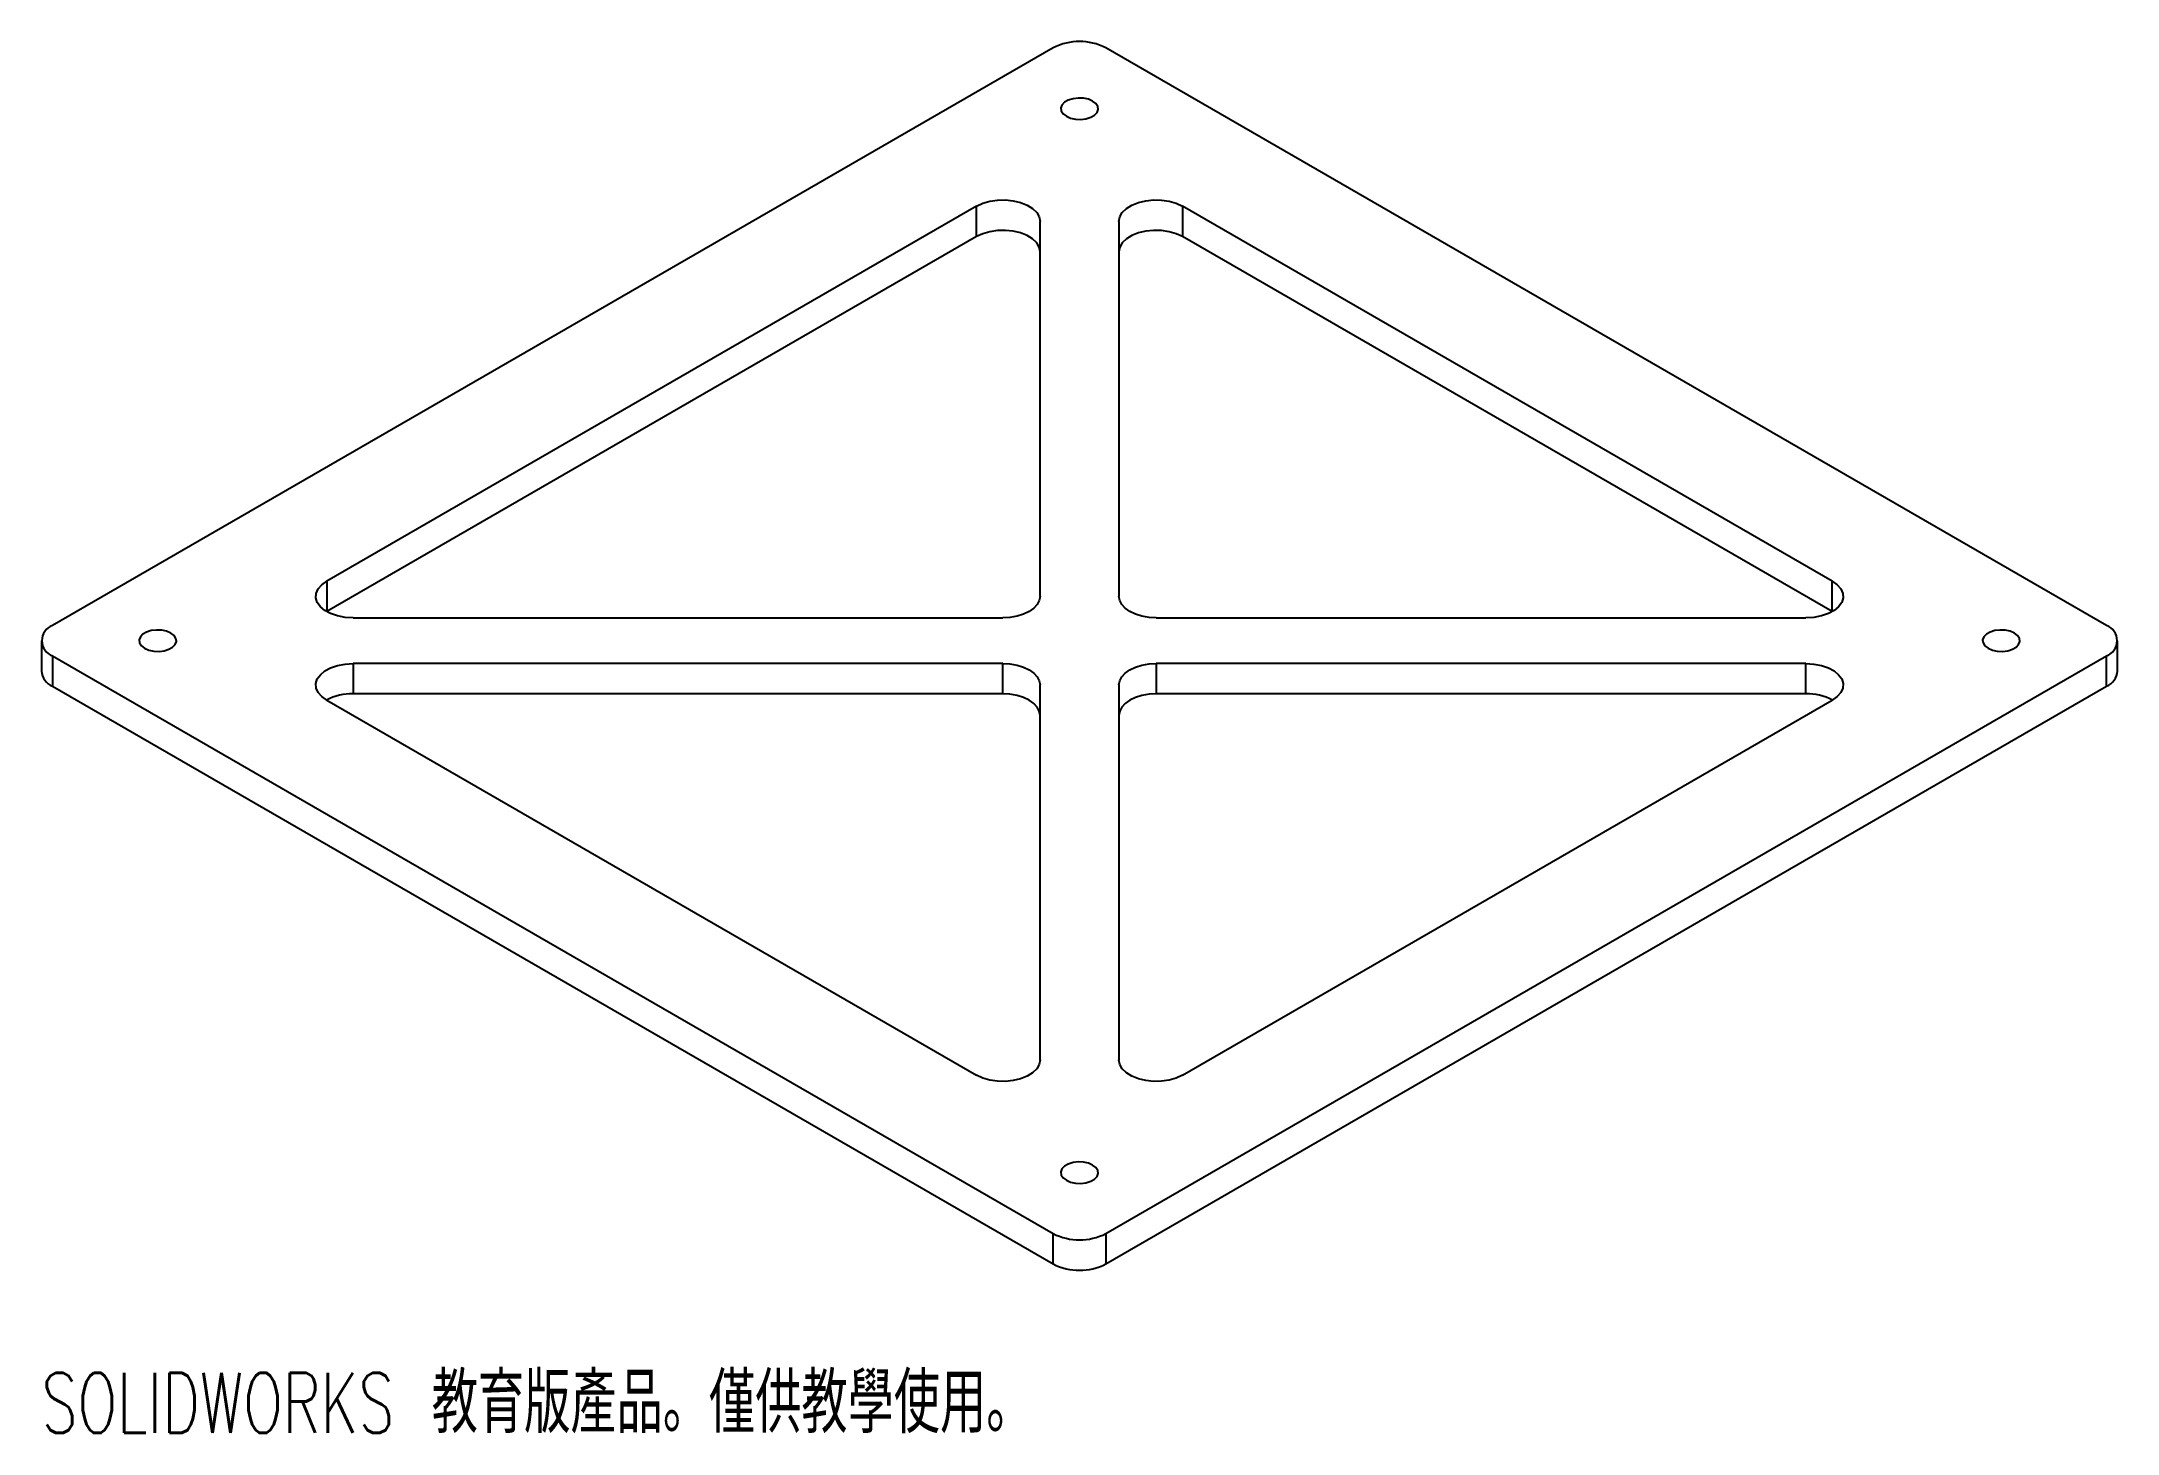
# Paper-space layout '_等角視' of a CAD drawing. Header units: millimetres. Extents: x -84 to 84, y -61 to 51.
import ezdxf

# ---------------------------------------------------------------- set-up
doc = ezdxf.new("R2010")
doc.units = ezdxf.units.MM
doc.styles.add('SLDTEXTSTYLE0', font='TXT', dxfattribs={"width": 0.7, "bigfont": 'bigfont'})

psp = doc.layouts.new('_等角視')

# ---------------------------------------------------------------- linework, layer by layer
at = {"color": 7, "linetype": 'Continuous', "lineweight": 25}
for p, q in [((-2.12, 50.21), (-82.73, 3.67)), ((82.73, 3.67), (2.12, 50.21)), ((-8.3, 37.46), (-60.64, 7.24)), ((-8.3, 35.01), (-8.3, 37.46)), ((60.64, 7.24), (8.3, 37.46)), ((8.3, 37.46), (8.3, 35.01)), ((-3.18, 6.02), (-3.18, 36.23)), ((3.18, 36.23), (3.18, 6.02)), ((-8.3, 35.01), (-60.64, 4.79)), ((60.64, 4.79), (8.3, 35.01)), ((-58.52, 4.29), (-6.18, 4.29)), ((6.18, 4.29), (58.52, 4.29)), ((-83.61, 2.45), (-83.61, 0)), ((83.61, 0), (83.61, 2.45)), ((-82.73, 1.23), (-2.12, -45.31)), ((-82.73, 1.23), (-82.73, -1.22)), ((-6.18, 0.61), (-58.52, 0.61)), ((-58.52, 0.61), (-58.52, -1.84)), ((-6.18, -1.84), (-6.18, 0.61)), ((2.12, -45.31), (82.73, 1.23)), ((58.52, 0.61), (6.18, 0.61)), ((6.18, 0.61), (6.18, -1.84)), ((58.52, -1.84), (58.52, 0.61)), ((82.73, -1.22), (82.73, 1.23)), ((-82.73, -1.22), (-2.12, -47.76)), ((-3.18, -31.33), (-3.18, -1.12)), ((2.12, -47.76), (82.73, -1.22)), ((3.18, -1.12), (3.18, -31.33)), ((-60.64, -2.34), (-8.3, -32.56)), ((-6.18, -1.84), (-58.52, -1.84)), ((58.52, -1.84), (6.18, -1.84)), ((8.3, -32.56), (60.64, -2.34)), ((-2.12, -47.76), (-2.12, -45.31)), ((2.12, -45.31), (2.12, -47.76))]:
    psp.add_line(p, q, dxfattribs=at)
at = {"color": 8, "linetype": 'Continuous', "lineweight": 25}
for p, q in [((-60.64, 7.24), (-60.64, 4.79)), ((60.64, 4.79), (60.64, 7.24))]:
    psp.add_line(p, q, dxfattribs=at)
at = {"color": 7, "linetype": 'Continuous', "lineweight": 25, "flags": 128}
for points in [[(-1.06, 44.7), (-0.72, 44.55), (-0.32, 44.46), (0.11, 44.45), (0.52, 44.5), (0.9, 44.62), (1.2, 44.79), (1.41, 45.01), (1.5, 45.25), (1.47, 45.5), (1.32, 45.73), (1.06, 45.92), (0.72, 46.07), (0.32, 46.16), (-0.11, 46.17), (-0.52, 46.12), (-0.9, 46), (-1.2, 45.83), (-1.41, 45.61), (-1.5, 45.37), (-1.47, 45.13), (-1.32, 44.9), (-1.06, 44.7)], [(-8.3, 37.46), (-7.8, 37.69), (-7.23, 37.85), (-6.61, 37.95), (-5.97, 37.96), (-5.34, 37.89), (-4.74, 37.75), (-4.22, 37.54), (-3.78, 37.27), (-3.45, 36.95), (-3.25, 36.6), (-3.18, 36.23)], [(3.18, 36.23), (3.25, 36.6), (3.45, 36.95), (3.78, 37.27), (4.22, 37.54), (4.74, 37.75), (5.34, 37.89), (5.97, 37.96), (6.61, 37.95), (7.23, 37.85), (7.8, 37.69), (8.3, 37.46)], [(-3.18, 33.78), (-3.25, 34.15), (-3.45, 34.5), (-3.78, 34.82), (-4.22, 35.09), (-4.74, 35.3), (-5.34, 35.44), (-5.97, 35.51), (-6.61, 35.5), (-7.23, 35.4), (-7.8, 35.24), (-8.3, 35.01)], [(8.3, 35.01), (7.8, 35.24), (7.23, 35.4), (6.61, 35.5), (5.97, 35.51), (5.34, 35.44), (4.74, 35.3), (4.22, 35.09), (3.78, 34.82), (3.45, 34.5), (3.25, 34.15), (3.18, 33.78)], [(-58.52, 4.29), (-59.16, 4.33), (-59.76, 4.44), (-60.32, 4.63), (-60.79, 4.88), (-61.15, 5.19), (-61.4, 5.53), (-61.51, 5.89), (-61.49, 6.26), (-61.33, 6.62), (-61.04, 6.95), (-60.64, 7.24)], [(60.64, 7.24), (61.04, 6.95), (61.33, 6.62), (61.49, 6.26), (61.51, 5.89), (61.4, 5.53), (61.15, 5.19), (60.79, 4.88), (60.32, 4.63), (59.76, 4.44), (59.16, 4.33), (58.52, 4.29)], [(-3.18, 6.02), (-3.24, 5.68), (-3.41, 5.36), (-3.69, 5.06), (-4.06, 4.79), (-4.52, 4.58), (-5.03, 4.42), (-5.6, 4.32), (-6.18, 4.29)], [(6.18, 4.29), (5.6, 4.32), (5.03, 4.42), (4.52, 4.58), (4.06, 4.79), (3.69, 5.06), (3.41, 5.36), (3.24, 5.68), (3.18, 6.02)], [(-75.31, 1.84), (-74.97, 1.69), (-74.57, 1.6), (-74.14, 1.59), (-73.72, 1.64), (-73.35, 1.76), (-73.05, 1.93), (-72.84, 2.15), (-72.75, 2.39), (-72.78, 2.63), (-72.93, 2.86), (-73.19, 3.06), (-73.53, 3.21), (-73.93, 3.3), (-74.35, 3.31), (-74.77, 3.26), (-75.15, 3.14), (-75.45, 2.97), (-75.65, 2.75), (-75.74, 2.51), (-75.71, 2.27), (-75.56, 2.03), (-75.31, 1.84)], [(73.19, 1.84), (73.53, 1.69), (73.93, 1.6), (74.35, 1.59), (74.77, 1.64), (75.15, 1.76), (75.45, 1.93), (75.65, 2.15), (75.74, 2.39), (75.71, 2.63), (75.56, 2.86), (75.31, 3.06), (74.97, 3.21), (74.57, 3.3), (74.14, 3.31), (73.72, 3.26), (73.35, 3.14), (73.05, 2.97), (72.84, 2.75), (72.75, 2.51), (72.78, 2.27), (72.93, 2.03), (73.19, 1.84)], [(-60.64, -2.34), (-61.04, -2.06), (-61.33, -1.72), (-61.49, -1.37), (-61.51, -1), (-61.4, -0.63), (-61.15, -0.29), (-60.79, 0.01), (-60.32, 0.27), (-59.76, 0.46), (-59.16, 0.57), (-58.52, 0.61)], [(-6.18, 0.61), (-5.6, 0.58), (-5.03, 0.48), (-4.52, 0.32), (-4.06, 0.11), (-3.69, -0.16), (-3.41, -0.46), (-3.24, -0.78), (-3.18, -1.12)], [(3.18, -1.12), (3.24, -0.78), (3.41, -0.46), (3.69, -0.16), (4.06, 0.11), (4.52, 0.32), (5.03, 0.48), (5.6, 0.58), (6.18, 0.61)], [(58.52, 0.61), (59.16, 0.57), (59.76, 0.46), (60.32, 0.27), (60.79, 0.01), (61.15, -0.29), (61.4, -0.63), (61.51, -1), (61.49, -1.37), (61.33, -1.72), (61.04, -2.06), (60.64, -2.34)], [(-3.18, -3.57), (-3.24, -3.23), (-3.41, -2.91), (-3.69, -2.61), (-4.06, -2.34), (-4.52, -2.13), (-5.03, -1.97), (-5.6, -1.87), (-6.18, -1.84)], [(6.18, -1.84), (5.6, -1.87), (5.03, -1.97), (4.52, -2.13), (4.06, -2.34), (3.69, -2.61), (3.41, -2.91), (3.24, -3.23), (3.18, -3.57)], [(-3.18, -31.33), (-3.25, -31.7), (-3.45, -32.05), (-3.78, -32.37), (-4.22, -32.64), (-4.74, -32.85), (-5.34, -32.99), (-5.97, -33.06), (-6.61, -33.05), (-7.23, -32.95), (-7.8, -32.79), (-8.3, -32.56)], [(8.3, -32.56), (7.8, -32.79), (7.23, -32.95), (6.61, -33.05), (5.97, -33.06), (5.34, -32.99), (4.74, -32.85), (4.22, -32.64), (3.78, -32.37), (3.45, -32.05), (3.25, -31.7), (3.18, -31.33)], [(-1.06, -41.02), (-0.72, -41.17), (-0.32, -41.26), (0.11, -41.28), (0.52, -41.22), (0.9, -41.11), (1.2, -40.93), (1.41, -40.71), (1.5, -40.47), (1.47, -40.23), (1.32, -40), (1.06, -39.8), (0.72, -39.65), (0.32, -39.57), (-0.11, -39.55), (-0.52, -39.6), (-0.9, -39.72), (-1.2, -39.89), (-1.41, -40.11), (-1.5, -40.35), (-1.47, -40.6), (-1.32, -40.83), (-1.06, -41.02)]]:
    psp.add_lwpolyline(points, dxfattribs=at)
at = {"color": 7, "linetype": 'Continuous', "lineweight": 25}
for centre, radius, start, end in [((0, 46.12), 4.61, 62.6097, 117.3903), ((-82.27, 2.45), 1.31, 110.7834, 249.2166), ((82.27, 2.45), 1.31, 290.7834, 69.2166), ((-82.11, 0.15), 1.51, 185.6948, 245.6253), ((82.11, 0.15), 1.51, 294.3747, 354.3052), ((-58.62, -6.12), 4.29, 88.7066, 118.1835), ((58.62, -6.12), 4.29, 61.8165, 91.2934), ((0, -41.22), 4.61, 242.6097, 297.3903), ((0, -43.67), 4.61, 242.6097, 297.3903)]:
    psp.add_arc(centre, radius, start, end, dxfattribs=at)

# ---------------------------------------------------------------- texts
at = {"color": 7, "linetype": 'Continuous', "insert": (-83.61, -56.55), "char_height": 4.8336, "attachment_point": 1, "style": 'SLDTEXTSTYLE0'}
psp.add_mtext('SOLIDWORKS 教育版產品。僅供教學使用。', dxfattribs=at)

doc.saveas('drawing.dxf')
